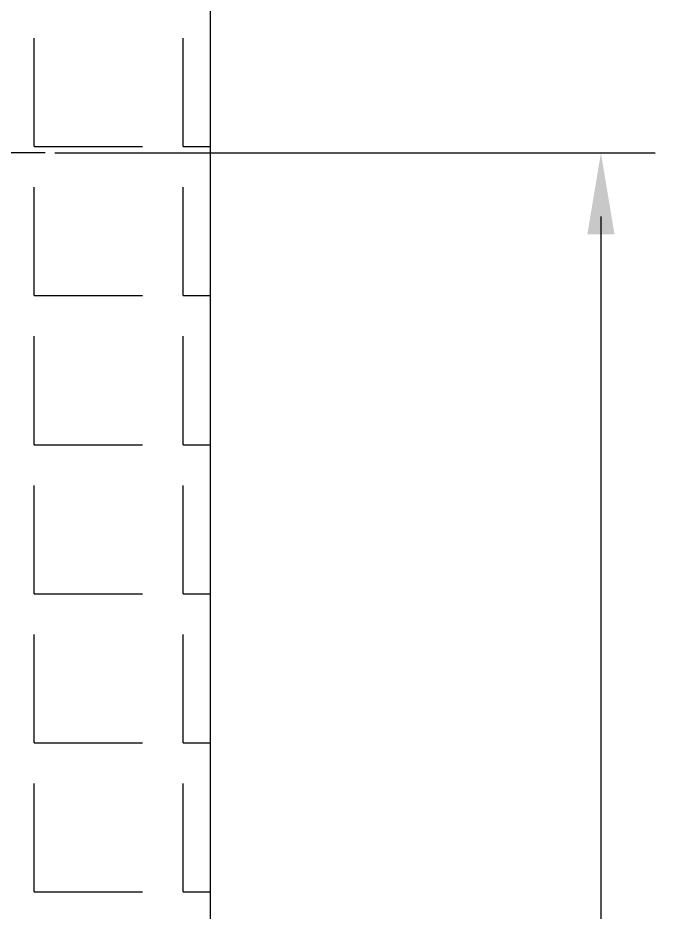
# Model space of a CAD drawing. Header units: millimetres. Extents: x 5066 to 5486, y -1867 to -1273.
# Drawn here: x 5427.81 to 5451.31, y -1768.16 to -1735.16 of the extents above; entities that cross this region are included whole.
import ezdxf

# ---------------------------------------------------------------- set-up
doc = ezdxf.new("R2010")
doc.units = ezdxf.units.MM
doc.header["$LTSCALE"] = 7
doc.header["$MEASUREMENT"] = 0
doc.linetypes.add('CENTER', pattern=[2, 1.25, -0.25, 0.25, -0.25])
for name, color, linetype in [('CL', 1, 'CENTER'), ('D', 2, 'CONTINUOUS'), ('HT', 3, 'CONTINUOUS')]:
    doc.layers.add(name, color=color, linetype=linetype)

msp = doc.modelspace()

# ---------------------------------------------------------------- linework, layer by layer
at = {"layer": 'CL', "color": 1, "linetype": 'CENTER'}
msp.add_line((5428.812, -1740.142), (5415.912, -1740.142), dxfattribs=at)
at = {"layer": 'D'}
for p, q in [((5429.164, -1740.142), (5451.312, -1740.142)), ((5449.312, -1742.484), (5449.312, -1813.2))]:
    msp.add_line(p, q, dxfattribs=at)
msp.add_solid([(5448.812, -1743.142), (5449.812, -1743.142), (5449.312, -1740.142)], dxfattribs=at)
at = {"layer": 'HT', "ltscale": 0.5}
for p, q in [((5434.912, -1836.777), (5434.912, -1480.377)), ((5428.4, -1739.91), (5428.4, -1735.91)), ((5433.9, -1739.91), (5433.9, -1735.91)), ((5428.4, -1739.91), (5432.4, -1739.91)), ((5433.9, -1739.91), (5434.912, -1739.91)), ((5428.4, -1745.41), (5428.4, -1741.41)), ((5433.9, -1745.41), (5433.9, -1741.41)), ((5428.4, -1745.41), (5432.4, -1745.41)), ((5433.9, -1745.41), (5434.912, -1745.41)), ((5428.4, -1750.91), (5428.4, -1746.91)), ((5433.9, -1750.91), (5433.9, -1746.91)), ((5428.4, -1750.91), (5432.4, -1750.91)), ((5433.9, -1750.91), (5434.912, -1750.91)), ((5428.4, -1756.41), (5428.4, -1752.41)), ((5433.9, -1756.41), (5433.9, -1752.41)), ((5428.4, -1756.41), (5432.4, -1756.41)), ((5433.9, -1756.41), (5434.912, -1756.41)), ((5428.4, -1761.91), (5428.4, -1757.91)), ((5433.9, -1761.91), (5433.9, -1757.91)), ((5428.4, -1761.91), (5432.4, -1761.91)), ((5433.9, -1761.91), (5434.912, -1761.91)), ((5428.4, -1767.41), (5428.4, -1763.41)), ((5433.9, -1767.41), (5433.9, -1763.41)), ((5428.4, -1767.41), (5432.4, -1767.41)), ((5433.9, -1767.41), (5434.912, -1767.41))]:
    msp.add_line(p, q, dxfattribs=at)

doc.saveas('drawing.dxf')
